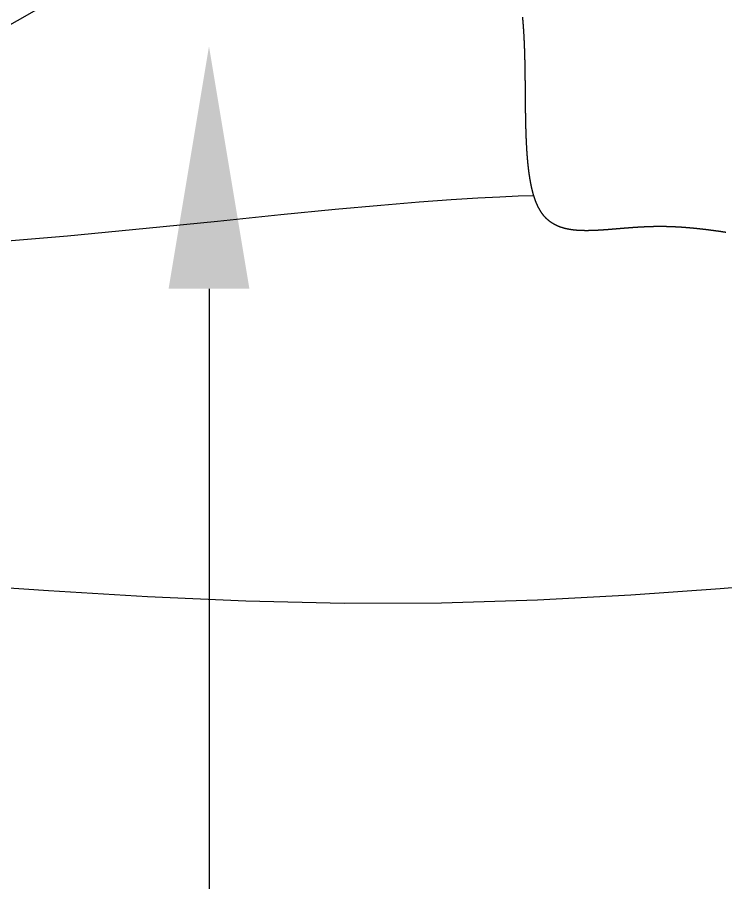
# Model space of a CAD drawing. Header units: millimetres. Extents: x -8855 to 105318, y -17958 to 67465.
# Drawn here: x 61507 to 62033, y 46162 to 46805 of the extents above; entities that cross this region are included whole.
import ezdxf

# ---------------------------------------------------------------- set-up
doc = ezdxf.new("R2010")
doc.units = ezdxf.units.MM
doc.header["$LTSCALE"] = 25
doc.layers.add('DIM', color=5, linetype='Continuous')

msp = doc.modelspace()

# ---------------------------------------------------------------- linework, layer by layer
for points in [[(62032.76765, 46644.99728), (62032.51512, 46645.03504), (62032.26256, 46645.0727), (62032.00998, 46645.11027), (62031.75738, 46645.14776), (62031.50475, 46645.18515), (62031.25209, 46645.22245), (62030.99941, 46645.25965), (62030.74672, 46645.29676), (62030.494, 46645.33377), (62030.24126, 46645.37069), (62029.9885, 46645.4075), (62029.73572, 46645.44422), (62029.48293, 46645.48084), (62029.23012, 46645.51735), (62028.97729, 46645.55376), (62028.72445, 46645.59007), (62028.4716, 46645.62627), (62028.21873, 46645.66236), (62027.96585, 46645.69835), (62027.71296, 46645.73423), (62027.46007, 46645.76999), (62027.20716, 46645.80565), (62026.95424, 46645.84119), (62026.70132, 46645.87662), (62026.4484, 46645.91193), (62026.19546, 46645.94713), (62025.94252, 46645.98221), (62025.68958, 46646.01718), (62025.43664, 46646.05202), (62025.1837, 46646.08674), (62024.93075, 46646.12134), (62024.67781, 46646.15582), (62024.42486, 46646.19017), (62024.17192, 46646.2244), (62023.91898, 46646.2585), (62023.66605, 46646.29248), (62023.41312, 46646.32632), (62023.1602, 46646.36004), (62022.90728, 46646.39362), (62022.65437, 46646.42708), (62022.40147, 46646.4604), (62022.14858, 46646.49358), (62021.8957, 46646.52663), (62021.64283, 46646.55954), (62021.38997, 46646.59231), (62021.13713, 46646.62495), (62020.8843, 46646.65744), (62020.63149, 46646.6898), (62020.37869, 46646.72201), (62020.12591, 46646.75407), (62019.87315, 46646.786), (62019.6204, 46646.81777), (62019.36768, 46646.8494), (62019.11497, 46646.88088), (62018.86229, 46646.91221), (62018.60963, 46646.94339), (62018.35699, 46646.97442), (62018.10438, 46647.00529), (62017.85179, 46647.03601), (62017.59923, 46647.06658), (62017.3467, 46647.09698), (62017.09419, 46647.12724), (62016.84172, 46647.15733), (62016.58927, 46647.18726), (62016.33685, 46647.21703), (62016.08447, 46647.24664), (62015.83212, 46647.27608), (62015.5798, 46647.30536), (62015.32751, 46647.33448), (62015.07527, 46647.36343), (62014.82305, 46647.39221), (62014.57088, 46647.42082), (62014.31874, 46647.44926), (62014.06664, 46647.47752), (62013.81459, 46647.50562), (62013.56257, 46647.53354), (62013.31059, 46647.56129), (62013.05866, 46647.58886), (62012.80677, 46647.61625), (62012.55493, 46647.64347), (62012.30313, 46647.6705), (62012.05138, 46647.69736), (62011.79967, 46647.72403), (62011.54801, 46647.75052), (62011.29641, 46647.77682), (62011.04485, 46647.80294), (62010.79334, 46647.82888), (62010.54189, 46647.85462), (62010.29049, 46647.88018), (62010.03914, 46647.90554), (62009.78785, 46647.93072), (62009.53661, 46647.9557), (62009.28543, 46647.98049), (62009.0343, 46648.00508), (62008.78324, 46648.02948), (62008.53223, 46648.05368), (62008.28129, 46648.07768), (62008.0304, 46648.10149), (62007.77958, 46648.12509), (62007.52882, 46648.14849), (62007.27813, 46648.17169), (62007.0275, 46648.19469), (62006.77693, 46648.21748), (62006.52643, 46648.24006), (62006.276, 46648.26244), (62006.02564, 46648.2846), (62005.77535, 46648.30656), (62005.52513, 46648.32831), (62005.27498, 46648.34984), (62005.0249, 46648.37116), (62004.77489, 46648.39227), (62004.52496, 46648.41316), (62004.2751, 46648.43384), (62004.02532, 46648.45429), (62003.77562, 46648.47453), (62003.526, 46648.49455), (62003.27645, 46648.51434), (62003.02698, 46648.53392), (62002.77759, 46648.55327), (62002.52829, 46648.57239), (62002.27907, 46648.59129), (62002.02993, 46648.60997), (62001.78087, 46648.62841), (62001.5319, 46648.64663), (62001.28301, 46648.66461), (62001.03422, 46648.68237), (62000.78551, 46648.69989), (62000.53689, 46648.71718), (62000.28835, 46648.73424), (62000.03991, 46648.75106), (61999.79156, 46648.76765), (61999.54331, 46648.784), (61999.29514, 46648.80012), (61999.04707, 46648.816), (61998.79909, 46648.83164), (61998.55121, 46648.84704), (61998.30343, 46648.86221), (61998.05575, 46648.87713), (61997.80816, 46648.89182), (61997.56067, 46648.90626), (61997.31328, 46648.92046), (61997.06599, 46648.93443), (61996.81881, 46648.94815), (61996.57173, 46648.96162), (61996.32475, 46648.97486), (61996.07787, 46648.98785), (61995.8311, 46649.00059), (61995.58444, 46649.01309), (61995.33788, 46649.02534), (61995.09144, 46649.03735), (61994.8451, 46649.04911), (61994.59887, 46649.06062), (61994.35275, 46649.07189), (61994.10674, 46649.0829), (61993.86084, 46649.09367), (61993.61506, 46649.10419), (61993.36939, 46649.11446), (61993.12384, 46649.12447), (61992.8784, 46649.13423), (61992.63308, 46649.14375), (61992.38788, 46649.153), (61992.14279, 46649.16201), (61991.89783, 46649.17076), (61991.65298, 46649.17926), (61991.40826, 46649.1875), (61991.16365, 46649.19549), (61990.91917, 46649.20322), (61990.67482, 46649.21069), (61990.43059, 46649.2179), (61990.18648, 46649.22486), (61989.9425, 46649.23156), (61989.69865, 46649.238), (61989.45492, 46649.24418), (61989.21133, 46649.2501), (61988.96786, 46649.25576), (61988.72452, 46649.26115), (61988.48132, 46649.26629), (61988.23825, 46649.27116), (61987.99531, 46649.27577), (61987.7525, 46649.28011), (61987.50983, 46649.28419), (61987.2673, 46649.28801), (61987.0249, 46649.29155), (61986.78264, 46649.29484), (61986.54052, 46649.29786), (61986.29854, 46649.30061), (61986.05669, 46649.30309), (61985.81499, 46649.30531), (61985.57343, 46649.30726), (61985.33202, 46649.30894), (61985.09074, 46649.31036), (61984.84961, 46649.31151), (61984.60863, 46649.3124), (61984.36779, 46649.31302), (61984.1271, 46649.31338), (61983.88655, 46649.31348), (61983.64615, 46649.31332), (61983.4059, 46649.3129), (61983.1658, 46649.31223), (61982.92585, 46649.3113), (61982.68605, 46649.31012), (61982.4464, 46649.30868), (61982.2069, 46649.307), (61981.96755, 46649.30506), (61981.72836, 46649.30289), (61981.48932, 46649.30046), (61981.25044, 46649.29779), (61981.01171, 46649.29489), (61980.77313, 46649.29174), (61980.53471, 46649.28835), (61980.29645, 46649.28473), (61980.05835, 46649.28087), (61979.82041, 46649.27678), (61979.58262, 46649.27246), (61979.345, 46649.26791), (61979.10753, 46649.26313), (61978.87023, 46649.25813), (61978.63309, 46649.2529), (61978.39611, 46649.24745), (61978.15929, 46649.24177), (61977.92264, 46649.23588), (61977.68615, 46649.22977), (61977.44983, 46649.22345), (61977.21367, 46649.21691), (61976.97768, 46649.21015), (61976.74186, 46649.20319), (61976.5062, 46649.19602), (61976.27072, 46649.18864), (61976.0354, 46649.18105), (61975.80025, 46649.17326), (61975.56527, 46649.16527), (61975.33047, 46649.15708), (61975.09583, 46649.14869), (61974.86137, 46649.1401), (61974.62708, 46649.13132), (61974.39297, 46649.12234), (61974.15903, 46649.11317), (61973.92527, 46649.10381), (61973.69168, 46649.09426), (61973.45826, 46649.08453), (61973.22503, 46649.07461), (61972.99197, 46649.0645), (61972.75909, 46649.05422), (61972.5264, 46649.04375), (61972.29388, 46649.03311), (61972.06154, 46649.02228), (61971.82938, 46649.01129), (61971.59741, 46649.00012), (61971.36561, 46648.98878), (61971.134, 46648.97727), (61970.90258, 46648.96559), (61970.67134, 46648.95374), (61970.44028, 46648.94173), (61970.20941, 46648.92956), (61969.97873, 46648.91723), (61969.74823, 46648.90474), (61969.51793, 46648.89209), (61969.28781, 46648.87929), (61969.05788, 46648.86634), (61968.82814, 46648.85324), (61968.59859, 46648.83999), (61968.36923, 46648.82659), (61968.14006, 46648.81305), (61967.91108, 46648.79937), (61967.6823, 46648.78555), (61967.45371, 46648.7716), (61967.22532, 46648.75751), (61966.99712, 46648.74329), (61966.76911, 46648.72894), (61966.5413, 46648.71446), (61966.31369, 46648.69985), (61966.08628, 46648.68513), (61965.85906, 46648.67028), (61965.63204, 46648.65532), (61965.40522, 46648.64024), (61965.1786, 46648.62504), (61964.95218, 46648.60974), (61964.72596, 46648.59432), (61964.49995, 46648.5788), (61964.27413, 46648.56318), (61964.04852, 46648.54745), (61963.82311, 46648.53162), (61963.59791, 46648.51569), (61963.37291, 46648.49967), (61963.14812, 46648.48356), (61962.92353, 46648.46735), (61962.69915, 46648.45105), (61962.47497, 46648.43467), (61962.251, 46648.41821), (61962.02725, 46648.40166), (61961.8037, 46648.38504), (61961.58036, 46648.36833), (61961.35723, 46648.35155), (61961.13431, 46648.3347), (61960.9116, 46648.31778), (61960.68911, 46648.30079), (61960.46683, 46648.28373), (61960.24476, 46648.26661), (61960.0229, 46648.24943), (61959.80126, 46648.23219), (61959.57984, 46648.21489), (61959.35863, 46648.19754), (61959.13764, 46648.18014), (61958.91686, 46648.16268), (61958.69631, 46648.14518), (61958.47597, 46648.12764), (61958.25585, 46648.11005), (61958.03595, 46648.09241), (61957.81627, 46648.07474), (61957.59681, 46648.05704), (61957.37757, 46648.0393), (61957.15856, 46648.02153), (61956.93976, 46648.00372), (61956.72119, 46647.9859), (61956.50285, 46647.96804), (61956.28473, 46647.95016), (61956.06683, 46647.93227), (61955.84916, 46647.91435), (61955.63172, 46647.89642), (61955.4145, 46647.87848), (61955.19751, 46647.86052), (61954.98075, 46647.84255), (61954.76422, 46647.82458), (61954.54792, 46647.80661), (61954.33185, 46647.78863), (61954.11601, 46647.77065), (61953.9004, 46647.75267), (61953.68502, 46647.7347), (61953.46988, 46647.71673), (61953.25497, 46647.69878), (61953.04029, 46647.68083), (61952.82585, 46647.6629), (61952.61164, 46647.64499), (61952.39767, 46647.62709), (61952.18393, 46647.60921), (61951.97043, 46647.59136), (61951.75717, 46647.57353), (61951.54415, 46647.55573), (61951.33137, 46647.53796), (61951.11882, 46647.52022), (61950.90652, 46647.50251), (61950.69446, 46647.48484), (61950.48264, 46647.46721), (61950.27106, 46647.44962), (61950.05972, 46647.43208), (61949.84862, 46647.41458), (61949.63778, 46647.39712), (61949.42717, 46647.37972), (61949.21681, 46647.36237), (61949.0067, 46647.34507), (61948.79683, 46647.32783), (61948.58721, 46647.31065), (61948.37783, 46647.29353), (61948.16871, 46647.27648), (61947.95983, 46647.25949), (61947.7512, 46647.24257), (61947.54283, 46647.22572), (61947.3347, 46647.20894), (61947.12683, 46647.19224), (61946.9192, 46647.17561), (61946.71183, 46647.15907), (61946.50472, 46647.1426), (61946.29785, 46647.12622), (61946.09124, 46647.10993), (61945.88489, 46647.09373), (61945.67879, 46647.07761), (61945.47295, 46647.06159), (61945.26737, 46647.04567), (61945.06204, 46647.02984), (61944.85697, 46647.01411), (61944.65216, 46646.99849), (61944.44761, 46646.98297), (61944.24332, 46646.96756), (61944.03929, 46646.95225), (61943.83552, 46646.93706), (61943.63201, 46646.92198), (61943.42877, 46646.90702), (61943.22579, 46646.89217), (61943.02307, 46646.87745), (61942.82062, 46646.86285), (61942.61843, 46646.84837), (61942.41651, 46646.83402), (61942.21485, 46646.81981), (61942.01346, 46646.80572), (61941.81234, 46646.79177), (61941.61149, 46646.77795), (61941.4109, 46646.76427), (61941.21059, 46646.75073), (61941.01054, 46646.73734), (61940.81077, 46646.72409), (61940.61126, 46646.71099), (61940.41203, 46646.69804), (61940.21307, 46646.68525), (61940.01439, 46646.6726), (61939.81597, 46646.66012), (61939.61783, 46646.64779), (61939.41997, 46646.63562), (61939.22238, 46646.62362), (61939.02507, 46646.61179), (61938.82804, 46646.60012), (61938.63128, 46646.58862), (61938.4348, 46646.5773), (61938.2386, 46646.56615), (61938.04268, 46646.55518), (61937.84704, 46646.54439), (61937.65168, 46646.53378), (61937.4566, 46646.52335), (61937.2618, 46646.51311), (61937.06729, 46646.50306), (61936.87306, 46646.4932), (61936.67911, 46646.48353), (61936.48545, 46646.47406), (61936.29207, 46646.46479), (61936.09897, 46646.45572), (61935.90617, 46646.44685), (61935.71365, 46646.43818), (61935.52141, 46646.42972), (61935.32947, 46646.42148), (61935.13781, 46646.41344), (61934.94644, 46646.40561), (61934.75537, 46646.39801), (61934.56458, 46646.39062), (61934.37409, 46646.38345), (61934.18388, 46646.3765), (61933.99397, 46646.36978), (61933.80435, 46646.36328), (61933.61503, 46646.35702), (61933.426, 46646.35099), (61933.23726, 46646.34519), (61933.04882, 46646.33963), (61932.86068, 46646.33431), (61932.67283, 46646.32923), (61932.48528, 46646.32439), (61932.29803, 46646.31979), (61932.11108, 46646.31545), (61931.92442, 46646.31136), (61931.73807, 46646.30751), (61931.55201, 46646.30393), (61931.36626, 46646.30059), (61931.18081, 46646.29752), (61930.99566, 46646.29471), (61930.81082, 46646.29217), (61930.62627, 46646.28989), (61930.44204, 46646.28788), (61930.2581, 46646.28614), (61930.07448, 46646.28467), (61929.89115, 46646.28347), (61929.70814, 46646.28256), (61929.52543, 46646.28192), (61929.34303, 46646.28157), (61929.16094, 46646.2815), (61928.97916, 46646.28172), (61928.79769, 46646.28222), (61928.61653, 46646.28302), (61928.43568, 46646.28411), (61928.25514, 46646.2855), (61928.07491, 46646.28718), (61927.895, 46646.28916), (61927.7154, 46646.29145), (61927.53611, 46646.29404), (61927.35714, 46646.29694), (61927.17848, 46646.30015), (61927.00014, 46646.30367), (61926.82212, 46646.3075), (61926.64441, 46646.31165), (61926.46703, 46646.31612), (61926.28996, 46646.3209), (61926.11321, 46646.32601), (61925.93678, 46646.33145), (61925.76067, 46646.33721), (61925.58488, 46646.34331), (61925.40941, 46646.34973), (61925.23426, 46646.35649), (61925.05944, 46646.36359), (61924.88494, 46646.37102), (61924.71077, 46646.3788), (61924.53692, 46646.38692), (61924.36339, 46646.39538), (61924.19019, 46646.4042), (61924.01732, 46646.41336), (61923.84477, 46646.42287), (61923.67256, 46646.43274), (61923.50067, 46646.44297), (61923.32911, 46646.45356), (61923.15788, 46646.46451), (61922.98698, 46646.47582), (61922.81641, 46646.4875), (61922.64617, 46646.49954), (61922.47627, 46646.51196), (61922.3067, 46646.52475), (61922.13746, 46646.53792), (61921.96855, 46646.55146), (61921.79998, 46646.56538), (61921.63175, 46646.57969), (61921.46385, 46646.59438), (61921.29629, 46646.60945), (61921.12906, 46646.62492), (61920.96217, 46646.64077), (61920.79562, 46646.65702), (61920.62941, 46646.67367), (61920.46354, 46646.69071), (61920.29801, 46646.70815), (61920.13282, 46646.726), (61919.96798, 46646.74425), (61919.80347, 46646.7629), (61919.63931, 46646.78197), (61919.47549, 46646.80145), (61919.31201, 46646.82134), (61919.14888, 46646.84165), (61918.9861, 46646.86238), (61918.82366, 46646.88352), (61918.66156, 46646.90509), (61918.49982, 46646.92709), (61918.33842, 46646.94951), (61918.17737, 46646.97237), (61918.01667, 46646.99565), (61917.85632, 46647.01937), (61917.69632, 46647.04353), (61917.53667, 46647.06812), (61917.37737, 46647.09316), (61917.21842, 46647.11864), (61917.05983, 46647.14456), (61916.90159, 46647.17093), (61916.7437, 46647.19776), (61916.58617, 46647.22503), (61916.42899, 46647.25276), (61916.27217, 46647.28095), (61916.11571, 46647.3096), (61915.9596, 46647.33871), (61915.80385, 46647.36828), (61915.64846, 46647.39832), (61915.49342, 46647.42882), (61915.33875, 46647.4598), (61915.18444, 46647.49125), (61915.03049, 46647.52318), (61914.87689, 46647.55558), (61914.72367, 46647.58847), (61914.5708, 46647.62183), (61914.4183, 46647.65568), (61914.26616, 46647.69002), (61914.11438, 46647.72484), (61913.96297, 46647.76016), (61913.81193, 46647.79597), (61913.66125, 46647.83228), (61913.51094, 46647.86908), (61913.361, 46647.90638), (61913.21143, 46647.94419), (61913.06222, 46647.9825), (61912.91339, 46648.02132), (61912.76492, 46648.06065), (61912.61683, 46648.10049), (61912.4691, 46648.14084), (61912.32175, 46648.18171), (61912.17477, 46648.2231), (61912.02817, 46648.26501), (61911.88193, 46648.30744), (61911.73608, 46648.3504), (61911.5906, 46648.39388), (61911.44549, 46648.4379), (61911.30076, 46648.48245), (61911.15641, 46648.52753), (61911.01243, 46648.57314), (61910.86883, 46648.6193), (61910.72561, 46648.666), (61910.58277, 46648.71324), (61910.44032, 46648.76103), (61910.29824, 46648.80936), (61910.15654, 46648.85825), (61910.01522, 46648.90769), (61909.87429, 46648.95768), (61909.73374, 46649.00823), (61909.59358, 46649.05934), (61909.4538, 46649.11101), (61909.3144, 46649.16325), (61909.17539, 46649.21605), (61909.03677, 46649.26942), (61908.89853, 46649.32336), (61908.76068, 46649.37787), (61908.62322, 46649.43296), (61908.48614, 46649.48863), (61908.34946, 46649.54487), (61908.21317, 46649.6017), (61908.07727, 46649.65912), (61907.94175, 46649.71712), (61907.80663, 46649.77571), (61907.67191, 46649.83489), (61907.53757, 46649.89466), (61907.40363, 46649.95503), (61907.27009, 46650.016), (61907.13694, 46650.07756), (61907.00418, 46650.13973), (61906.87182, 46650.20251), (61906.73986, 46650.26589), (61906.6083, 46650.32988), (61906.47713, 46650.39449), (61906.34636, 46650.4597), (61906.21599, 46650.52554), (61906.08603, 46650.59199), (61905.95646, 46650.65906), (61905.82729, 46650.72676), (61905.69853, 46650.79508), (61905.57016, 46650.86403), (61905.44221, 46650.93361), (61905.31465, 46651.00382), (61905.1875, 46651.07466), (61905.06075, 46651.14615), (61904.93441, 46651.21827), (61904.80848, 46651.29103), (61904.68295, 46651.36444), (61904.55783, 46651.43849), (61904.43312, 46651.51319), (61904.30881, 46651.58854), (61904.18492, 46651.66454), (61904.06144, 46651.7412), (61903.93836, 46651.81852), (61903.8157, 46651.89649), (61903.69345, 46651.97513), (61903.57161, 46652.05443), (61903.45019, 46652.13439), (61903.32917, 46652.21503), (61903.20858, 46652.29633), (61903.08839, 46652.37831), (61902.96863, 46652.46097), (61902.84928, 46652.5443), (61902.73034, 46652.62831), (61902.61183, 46652.71301), (61902.49373, 46652.79838), (61902.37605, 46652.88445), (61902.25879, 46652.9712), (61902.14195, 46653.05865), (61902.02553, 46653.14679), (61901.90953, 46653.23562), (61901.79395, 46653.32516), (61901.67879, 46653.41539), (61901.56406, 46653.50632), (61901.44975, 46653.59796), (61901.33587, 46653.69031), (61901.22241, 46653.78336), (61901.10937, 46653.87713), (61900.99676, 46653.97161), (61900.88458, 46654.0668), (61900.77282, 46654.1627), (61900.66148, 46654.25933), (61900.55058, 46654.35667), (61900.4401, 46654.45473), (61900.33005, 46654.55352), (61900.22043, 46654.65303), (61900.11123, 46654.75326), (61900.00247, 46654.85423), (61899.89413, 46654.95592), (61899.78622, 46655.05834), (61899.67874, 46655.16149), (61899.57169, 46655.26537), (61899.46507, 46655.36999), (61899.35889, 46655.47535), (61899.25313, 46655.58144), (61899.1478, 46655.68827), (61899.0429, 46655.79584), (61898.93844, 46655.90415), (61898.83441, 46656.01321), (61898.73081, 46656.12301), (61898.62764, 46656.23356), (61898.5249, 46656.34485), (61898.4226, 46656.4569), (61898.32073, 46656.5697), (61898.2193, 46656.68325), (61898.11829, 46656.79755), (61898.01773, 46656.91261), (61897.91759, 46657.02842), (61897.8179, 46657.145), (61897.71863, 46657.26233), (61897.61981, 46657.38042), (61897.52142, 46657.49928), (61897.42346, 46657.61891), (61897.32594, 46657.73929), (61897.22886, 46657.86045), (61897.13221, 46657.98238), (61897.036, 46658.10507), (61896.94023, 46658.22854), (61896.8449, 46658.35278), (61896.75001, 46658.4778), (61896.65555, 46658.60359), (61896.56153, 46658.73016), (61896.46795, 46658.85752), (61896.37481, 46658.98565), (61896.28211, 46659.11456), (61896.18986, 46659.24426), (61896.09804, 46659.37475), (61896.00666, 46659.50602), (61895.91572, 46659.63808), (61895.82522, 46659.77093), (61895.73517, 46659.90457), (61895.64555, 46660.03901), (61895.55638, 46660.17424), (61895.46765, 46660.31027), (61895.37937, 46660.44709), (61895.29152, 46660.58471), (61895.20412, 46660.72313), (61895.11717, 46660.86235), (61895.03065, 46661.00238), (61894.94458, 46661.1432), (61894.85895, 46661.28483), (61894.77376, 46661.42726), (61894.68902, 46661.5705), (61894.60471, 46661.71453), (61894.52085, 46661.85937), (61894.43743, 46662.00501), (61894.35445, 46662.15145), (61894.2719, 46662.29868), (61894.1898, 46662.44671), (61894.10813, 46662.59554), (61894.02689, 46662.74516), (61893.9461, 46662.89558), (61893.86573, 46663.04678), (61893.7858, 46663.19878), (61893.7063, 46663.35156), (61893.62723, 46663.50513), (61893.54859, 46663.65949), (61893.47039, 46663.81463), (61893.39261, 46663.97055), (61893.31525, 46664.12725), (61893.23832, 46664.28473), (61893.16182, 46664.44298), (61893.08575, 46664.60201), (61893.01009, 46664.76182), (61892.93486, 46664.9224), (61892.86005, 46665.08375), (61892.78566, 46665.24587), (61892.71169, 46665.40875), (61892.63814, 46665.57241), (61892.565, 46665.73683), (61892.49228, 46665.90201), (61892.41998, 46666.06795), (61892.34809, 46666.23465), (61892.27662, 46666.40211), (61892.20555, 46666.57033), (61892.1349, 46666.7393), (61892.06466, 46666.90903), (61891.99483, 46667.07951), (61891.92541, 46667.25074), (61891.8564, 46667.42272), (61891.78779, 46667.59545), (61891.71959, 46667.76892), (61891.65179, 46667.94314), (61891.5844, 46668.1181), (61891.51741, 46668.2938), (61891.45082, 46668.47025), (61891.38463, 46668.64743), (61891.31884, 46668.82534), (61891.25345, 46669.004), (61891.18846, 46669.18338), (61891.12387, 46669.3635), (61891.05967, 46669.54435), (61890.99586, 46669.72593), (61890.93245, 46669.90823), (61890.86944, 46670.09126), (61890.80681, 46670.27502), (61890.74458, 46670.45949), (61890.68274, 46670.64469), (61890.62128, 46670.83061), (61890.56022, 46671.01725), (61890.49954, 46671.2046), (61890.43924, 46671.39267), (61890.37933, 46671.58145), (61890.31981, 46671.77094), (61890.26067, 46671.96114), (61890.20191, 46672.15205), (61890.14353, 46672.34366), (61890.08553, 46672.53598), (61890.02791, 46672.729), (61889.97066, 46672.92271), (61889.91379, 46673.11713), (61889.8573, 46673.31223), (61889.80118, 46673.50804), (61889.74543, 46673.70453), (61889.69005, 46673.9017), (61889.63504, 46674.09957), (61889.58039, 46674.29812), (61889.52612, 46674.49735), (61889.47221, 46674.69725), (61889.41866, 46674.89784), (61889.36548, 46675.09909), (61889.31266, 46675.30102), (61889.2602, 46675.50362), (61889.20809, 46675.70688), (61889.15635, 46675.91081), (61889.10496, 46676.11541), (61889.05393, 46676.32066), (61889.00325, 46676.52657), (61888.95292, 46676.73313), (61888.90294, 46676.94035), (61888.85332, 46677.14822), (61888.80404, 46677.35674), (61888.75511, 46677.5659), (61888.70652, 46677.77571), (61888.65828, 46677.98616), (61888.61039, 46678.19725), (61888.56283, 46678.40897), (61888.51562, 46678.62133), (61888.46874, 46678.83432), (61888.42221, 46679.04794), (61888.37601, 46679.26219), (61888.33014, 46679.47706), (61888.28462, 46679.69256), (61888.23942, 46679.90868), (61888.19455, 46680.12541), (61888.15002, 46680.34276), (61888.10581, 46680.56073), (61888.06194, 46680.77931), (61888.01838, 46680.99849), (61887.97516, 46681.21828), (61887.93226, 46681.43868), (61887.88968, 46681.65968), (61887.84742, 46681.88128), (61887.80548, 46682.10347), (61887.76386, 46682.32626), (61887.72256, 46682.54964), (61887.68157, 46682.77362), (61887.6409, 46682.99818), (61887.60054, 46683.22333), (61887.5605, 46683.44906), (61887.52076, 46683.67537), (61887.48134, 46683.90226), (61887.44222, 46684.12973), (61887.40341, 46684.35777), (61887.36491, 46684.58638), (61887.32671, 46684.81556), (61887.28881, 46685.04531), (61887.25122, 46685.27563), (61887.21392, 46685.50651), (61887.17693, 46685.73794), (61887.14023, 46685.96994), (61887.10383, 46686.20249), (61887.06773, 46686.43559), (61887.03192, 46686.66925), (61886.9964, 46686.90345), (61886.96117, 46687.1382), (61886.92623, 46687.3735), (61886.89159, 46687.60933), (61886.85723, 46687.84571), (61886.82315, 46688.08262), (61886.78936, 46688.32006), (61886.75586, 46688.55804), (61886.72264, 46688.79655), (61886.6897, 46689.03559), (61886.65703, 46689.27515), (61886.62465, 46689.51524), (61886.59254, 46689.75584), (61886.56071, 46689.99697), (61886.52916, 46690.23861), (61886.49788, 46690.48076), (61886.46687, 46690.72343), (61886.43613, 46690.9666), (61886.40566, 46691.21028), (61886.37545, 46691.45447), (61886.34552, 46691.69916), (61886.31585, 46691.94435), (61886.28644, 46692.19003), (61886.2573, 46692.43622), (61886.22842, 46692.68289), (61886.1998, 46692.93005), (61886.17144, 46693.17771), (61886.14334, 46693.42585), (61886.11549, 46693.67447), (61886.0879, 46693.92357), (61886.06056, 46694.17316), (61886.03347, 46694.42322), (61886.00664, 46694.67375), (61885.98005, 46694.92476), (61885.95372, 46695.17623), (61885.92763, 46695.42818), (61885.90178, 46695.68058), (61885.87619, 46695.93345), (61885.85083, 46696.18679), (61885.82572, 46696.44058), (61885.80085, 46696.69482), (61885.77622, 46696.94952), (61885.75182, 46697.20467), (61885.72767, 46697.46027), (61885.70375, 46697.71631), (61885.68006, 46697.9728), (61885.65661, 46698.22973), (61885.63339, 46698.4871), (61885.6104, 46698.74491), (61885.58763, 46699.00316), (61885.5651, 46699.26183), (61885.54279, 46699.52094), (61885.52071, 46699.78047), (61885.49885, 46700.04043), (61885.47722, 46700.30081), (61885.4558, 46700.56162), (61885.43461, 46700.82284), (61885.41363, 46701.08448), (61885.39288, 46701.34653), (61885.37234, 46701.60899), (61885.35201, 46701.87187), (61885.3319, 46702.13515), (61885.312, 46702.39883), (61885.29231, 46702.66292), (61885.27283, 46702.92741), (61885.25356, 46703.19229), (61885.23449, 46703.45758), (61885.21564, 46703.72325), (61885.19698, 46703.98931), (61885.17853, 46704.25577), (61885.16028, 46704.52261), (61885.14224, 46704.78983), (61885.12439, 46705.05744), (61885.10674, 46705.32542), (61885.08929, 46705.59378), (61885.07203, 46705.86252), (61885.05496, 46706.13162), (61885.03809, 46706.4011), (61885.02141, 46706.67095), (61885.00492, 46706.94116), (61884.98862, 46707.21173), (61884.97251, 46707.48267), (61884.95659, 46707.75396), (61884.94085, 46708.02561), (61884.92529, 46708.29761), (61884.90991, 46708.56996), (61884.89472, 46708.84267), (61884.87971, 46709.11572), (61884.86487, 46709.38911), (61884.85022, 46709.66284), (61884.83573, 46709.93692), (61884.82143, 46710.21133), (61884.80729, 46710.48608), (61884.79333, 46710.76116), (61884.77954, 46711.03657), (61884.76592, 46711.31231), (61884.75247, 46711.58838), (61884.73918, 46711.86477), (61884.72606, 46712.14148), (61884.71311, 46712.41851), (61884.70032, 46712.69585), (61884.68769, 46712.97351), (61884.67522, 46713.25148), (61884.6629, 46713.52976), (61884.65075, 46713.80835), (61884.63875, 46714.08724), (61884.62691, 46714.36644), (61884.61523, 46714.64594), (61884.60369, 46714.92573), (61884.59231, 46715.20582), (61884.58107, 46715.4862), (61884.56999, 46715.76688), (61884.55905, 46716.04784), (61884.54826, 46716.32909), (61884.53762, 46716.61062), (61884.52711, 46716.89244), (61884.51675, 46717.17453), (61884.50653, 46717.4569), (61884.49645, 46717.73955), (61884.48651, 46718.02247), (61884.47671, 46718.30565), (61884.46704, 46718.58911), (61884.45751, 46718.87283), (61884.44811, 46719.15682), (61884.43884, 46719.44106), (61884.4297, 46719.72557), (61884.42069, 46720.01033), (61884.41181, 46720.29534), (61884.40306, 46720.58061), (61884.39443, 46720.86612), (61884.38592, 46721.15189), (61884.37754, 46721.43789), (61884.36928, 46721.72414), (61884.36114, 46722.01063), (61884.35312, 46722.29736), (61884.34522, 46722.58432), (61884.33743, 46722.87151), (61884.32976, 46723.15894), (61884.3222, 46723.44659), (61884.31476, 46723.73447), (61884.30742, 46724.02258), (61884.3002, 46724.3109), (61884.29308, 46724.59945), (61884.28608, 46724.88821), (61884.27917, 46725.17718), (61884.27238, 46725.46637), (61884.26568, 46725.75577), (61884.25909, 46726.04537), (61884.2526, 46726.33518), (61884.2462, 46726.62519), (61884.23991, 46726.91541), (61884.23371, 46727.20582), (61884.22761, 46727.49642), (61884.22161, 46727.78723), (61884.21569, 46728.07822), (61884.20987, 46728.3694), (61884.20414, 46728.66077), (61884.19849, 46728.95232), (61884.19294, 46729.24405), (61884.18747, 46729.53596), (61884.18209, 46729.82805), (61884.17679, 46730.12032), (61884.17157, 46730.41276), (61884.16643, 46730.70536), (61884.16138, 46730.99814), (61884.1564, 46731.29108), (61884.1515, 46731.58419), (61884.14668, 46731.87745), (61884.14193, 46732.17088), (61884.13726, 46732.46446), (61884.13265, 46732.7582), (61884.12812, 46733.05208), (61884.12366, 46733.34612), (61884.11927, 46733.6403), (61884.11494, 46733.93463), (61884.11068, 46734.2291), (61884.10648, 46734.52372), (61884.10235, 46734.81846), (61884.09828, 46735.11335), (61884.09427, 46735.40837), (61884.09032, 46735.70352), (61884.08642, 46735.99879), (61884.08259, 46736.2942), (61884.07881, 46736.58972), (61884.07508, 46736.88537), (61884.07141, 46737.18114), (61884.06778, 46737.47703), (61884.06421, 46737.77303), (61884.06069, 46738.06914), (61884.05721, 46738.36536), (61884.05378, 46738.66169), (61884.0504, 46738.95812), (61884.04705, 46739.25466), (61884.04376, 46739.5513), (61884.0405, 46739.84804), (61884.03728, 46740.14487), (61884.0341, 46740.4418), (61884.03096, 46740.73882), (61884.02785, 46741.03592), (61884.02478, 46741.33312), (61884.02174, 46741.6304), (61884.01874, 46741.92776), (61884.01576, 46742.2252), (61884.01282, 46742.52272), (61884.0099, 46742.82031), (61884.00701, 46743.11798), (61884.00414, 46743.41571), (61884.0013, 46743.71352), (61883.99848, 46744.01139), (61883.99569, 46744.30932), (61883.99291, 46744.60732), (61883.99015, 46744.90537), (61883.98741, 46745.20348), (61883.98469, 46745.50165), (61883.98198, 46745.79987), (61883.97929, 46746.09813), (61883.97661, 46746.39645), (61883.97394, 46746.69481), (61883.97128, 46746.99321), (61883.96863, 46747.29165), (61883.96598, 46747.59013), (61883.96335, 46747.88865), (61883.96071, 46748.1872), (61883.95808, 46748.48578), (61883.95546, 46748.78439), (61883.95283, 46749.08302), (61883.9502, 46749.38168), (61883.94757, 46749.68036), (61883.94494, 46749.97907), (61883.94231, 46750.27778), (61883.93967, 46750.57652), (61883.93702, 46750.87526), (61883.93436, 46751.17402), (61883.9317, 46751.47278), (61883.92902, 46751.77155), (61883.92633, 46752.07032), (61883.92363, 46752.3691), (61883.92091, 46752.66787), (61883.91818, 46752.96664), (61883.91543, 46753.2654), (61883.91266, 46753.56415), (61883.90987, 46753.8629), (61883.90706, 46754.16163), (61883.90423, 46754.46034), (61883.90138, 46754.75904), (61883.8985, 46755.05771), (61883.89559, 46755.35637), (61883.89266, 46755.655), (61883.88969, 46755.9536), (61883.8867, 46756.25218), (61883.88367, 46756.55072), (61883.88062, 46756.84923), (61883.87752, 46757.1477), (61883.8744, 46757.44613), (61883.87123, 46757.74453), (61883.86803, 46758.04288), (61883.86479, 46758.34118), (61883.86151, 46758.63944), (61883.85818, 46758.93764), (61883.85482, 46759.2358), (61883.8514, 46759.53389), (61883.84795, 46759.83194), (61883.84444, 46760.12992), (61883.84089, 46760.42784), (61883.83729, 46760.72569), (61883.83363, 46761.02348), (61883.82993, 46761.32121), (61883.82617, 46761.61886), (61883.82235, 46761.91643), (61883.81848, 46762.21393), (61883.81455, 46762.51136), (61883.81057, 46762.8087), (61883.80652, 46763.10596), (61883.80241, 46763.40314), (61883.79824, 46763.70022), (61883.79401, 46763.99722), (61883.78971, 46764.29413), (61883.78534, 46764.59094), (61883.78091, 46764.88766), (61883.7764, 46765.18427), (61883.77183, 46765.48079), (61883.76718, 46765.7772), (61883.76247, 46766.07351), (61883.75767, 46766.3697), (61883.7528, 46766.66579), (61883.74786, 46766.96177), (61883.74284, 46767.25763), (61883.73773, 46767.55337), (61883.73255, 46767.84899), (61883.72728, 46768.14449), (61883.72193, 46768.43987), (61883.7165, 46768.73511), (61883.71098, 46769.03023), (61883.70537, 46769.32522), (61883.69967, 46769.62008), (61883.69389, 46769.9148), (61883.68801, 46770.20938), (61883.68204, 46770.50382), (61883.67598, 46770.79811), (61883.66982, 46771.09227), (61883.66357, 46771.38627), (61883.65721, 46771.68012), (61883.65076, 46771.97382), (61883.64421, 46772.26737), (61883.63756, 46772.56076), (61883.6308, 46772.85399), (61883.62394, 46773.14706), (61883.61697, 46773.43997), (61883.6099, 46773.73271), (61883.60272, 46774.02528), (61883.59543, 46774.31768), (61883.58803, 46774.60991), (61883.58052, 46774.90196), (61883.57289, 46775.19384), (61883.56516, 46775.48553), (61883.5573, 46775.77705), (61883.54933, 46776.06838), (61883.54124, 46776.35952), (61883.53304, 46776.65048), (61883.52471, 46776.94125), (61883.51627, 46777.23183), (61883.5077, 46777.52222), (61883.49901, 46777.81241), (61883.4902, 46778.1024), (61883.48126, 46778.3922), (61883.4722, 46778.6818), (61883.46301, 46778.9712), (61883.45369, 46779.26039), (61883.44425, 46779.54938), (61883.43468, 46779.83816), (61883.42497, 46780.12673), (61883.41514, 46780.4151), (61883.40517, 46780.70325), (61883.39507, 46780.99119), (61883.38484, 46781.27891), (61883.37447, 46781.56642), (61883.36397, 46781.85371), (61883.35333, 46782.14077), (61883.34255, 46782.42762), (61883.33164, 46782.71424), (61883.32058, 46783.00063), (61883.30939, 46783.2868), (61883.29805, 46783.57274), (61883.28657, 46783.85845), (61883.27495, 46784.14393), (61883.26318, 46784.42917), (61883.25127, 46784.71417), (61883.23922, 46784.99894), (61883.22701, 46785.28347), (61883.21466, 46785.56776), (61883.20216, 46785.8518), (61883.18951, 46786.1356), (61883.1767, 46786.41916), (61883.16375, 46786.70246), (61883.15064, 46786.98552), (61883.13738, 46787.26832), (61883.12397, 46787.55087), (61883.1104, 46787.83317), (61883.09667, 46788.11521), (61883.08279, 46788.39699), (61883.06875, 46788.67851), (61883.05455, 46788.95977), (61883.04019, 46789.24077), (61883.02566, 46789.5215), (61883.01098, 46789.80196), (61882.99613, 46790.08216), (61882.98112, 46790.36208), (61882.96594, 46790.64174), (61882.9506, 46790.92111), (61882.93509, 46791.20022), (61882.91941, 46791.47904), (61882.90357, 46791.75759), (61882.88755, 46792.03585), (61882.87137, 46792.31384), (61882.85501, 46792.59154), (61882.83848, 46792.86896), (61882.82178, 46793.14609), (61882.80491, 46793.42293), (61882.78786, 46793.69949), (61882.77064, 46793.97575), (61882.75325, 46794.25173), (61882.73568, 46794.52742), (61882.71793, 46794.80282), (61882.70002, 46795.07793), (61882.68193, 46795.35275), (61882.66367, 46795.62728), (61882.64523, 46795.90153), (61882.62662, 46796.17549), (61882.60784, 46796.44916), (61882.58889, 46796.72254), (61882.56977, 46796.99564), (61882.55048, 46797.26845), (61882.53101, 46797.54098), (61882.51138, 46797.81323), (61882.49158, 46798.08519), (61882.47161, 46798.35687), (61882.45147, 46798.62827), (61882.43116, 46798.89939), (61882.41069, 46799.17022), (61882.39004, 46799.44078), (61882.36924, 46799.71106), (61882.34826, 46799.98106), (61882.32712, 46800.25078), (61882.30582, 46800.52023), (61882.28435, 46800.78939), (61882.26272, 46801.05829), (61882.24092, 46801.3269), (61882.21896, 46801.59525), (61882.19684, 46801.86331), (61882.17455, 46802.13111), (61882.1521, 46802.39863), (61882.1295, 46802.66588), (61882.10673, 46802.93286), (61882.0838, 46803.19957), (61882.06071, 46803.46601), (61882.03746, 46803.73218), (61882.01405, 46803.99808), (61881.99049, 46804.26371), (61881.96676, 46804.52908), (61881.94288, 46804.79418)], [(61481.15944, 46637.24277), (61543.94792, 46642.53107), (61602.27845, 46648.05658), (61655.32802, 46653.42155), (61702.27363, 46658.22822), (61742.54765, 46662.16409), (61776.60401, 46665.25779), (61805.15202, 46667.6232), (61828.90099, 46669.37423), (61848.56023, 46670.62476), (61864.83905, 46671.4887), (61878.44675, 46672.07992), (61890.09266, 46672.51234)], [(61456.2023, 46384.08656), (61529.83703, 46379.1743), (61603.25744, 46374.75435), (61676.42066, 46371.4046), (61749.28383, 46369.70297), (61821.67405, 46370.06476), (61892.89834, 46372.25483), (61962.1337, 46375.8754), (62028.55713, 46380.52871), (62091.34561, 46385.817), (62149.67614, 46391.34252), (62202.72571, 46396.70749), (62249.67131, 46401.51415), (62289.97608, 46405.45113), (62324.24765, 46408.55254), (62353.3798, 46410.93891), (62378.26632, 46412.73074), (62399.80096, 46414.04853), (62418.87752, 46415.0128), (62436.38976, 46415.74406), (62453.23147, 46416.36282)]]:
    msp.add_lwpolyline(points)
at = {"layer": 'DIM'}
for p, q in [((61703.10297, 46913.22694), (59232.67426, 45519.6567)), ((61648.95489, 46603.17842), (61648.95489, 45988.56353))]:
    msp.add_line(p, q, dxfattribs=at)
msp.add_solid([(61618.95489, 46603.17842), (61678.95489, 46603.17842), (61648.95489, 46783.17842)], dxfattribs=at)

doc.saveas('drawing.dxf')
